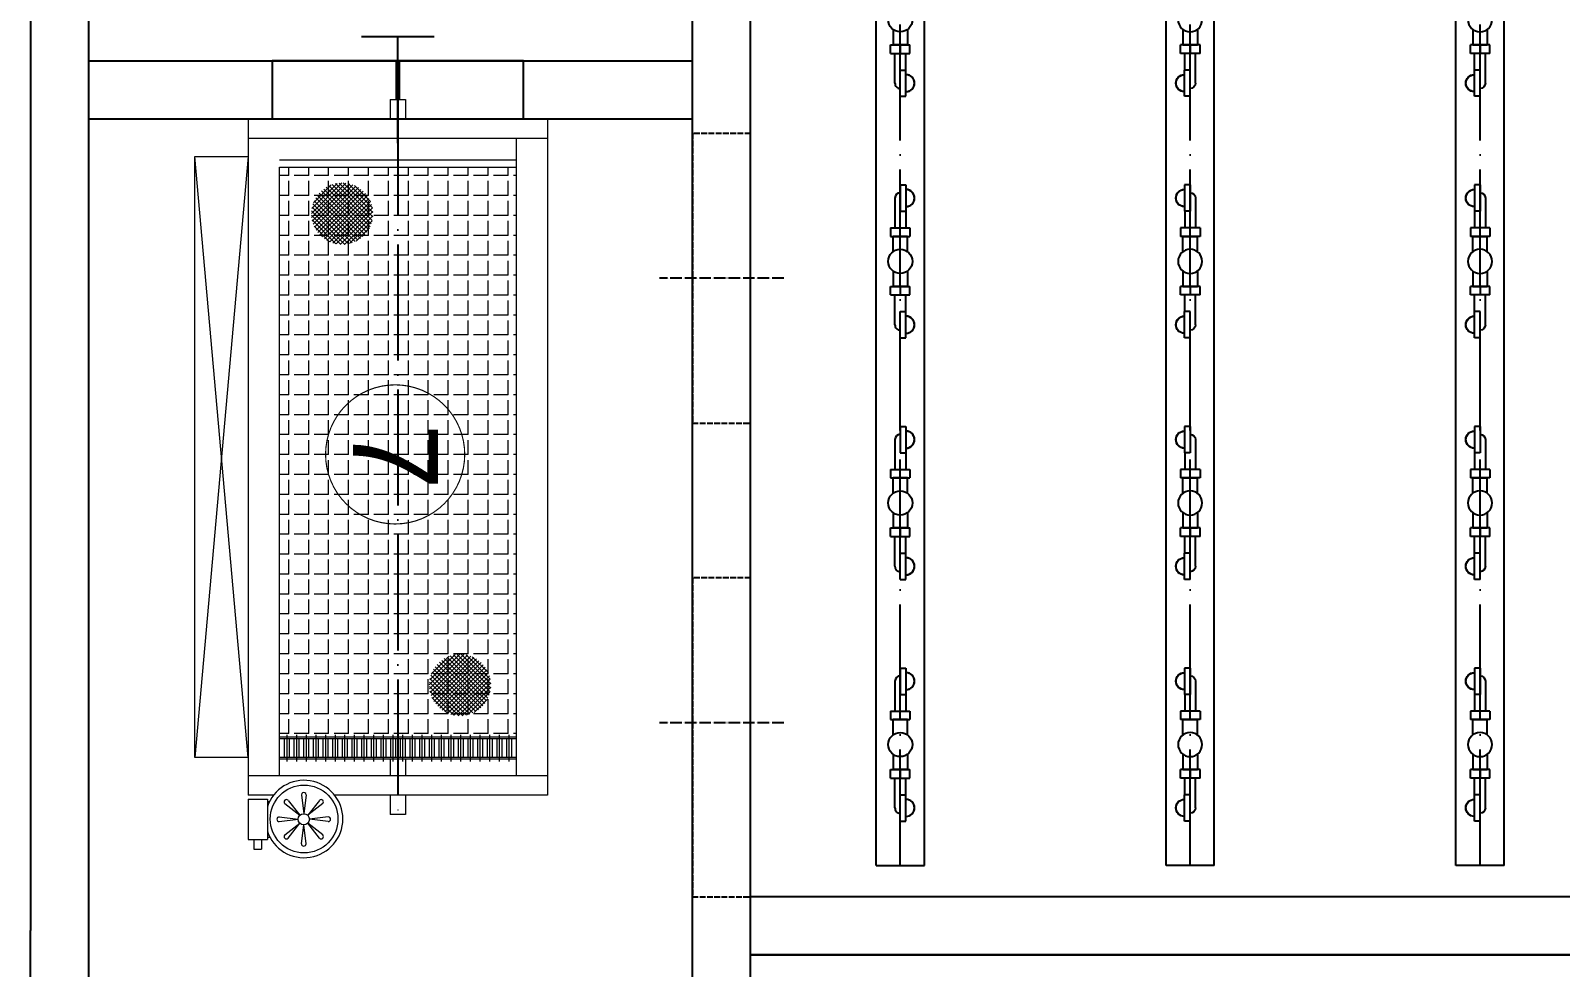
# Model space of a CAD drawing. Header units: inches. Extents: x -26985 to 86262, y -10753 to 149570.
# Drawn here: x -8569 to -5402, y 48696 to 50635 of the extents above; entities that cross this region are included whole.
import ezdxf
from ezdxf.enums import TextEntityAlignment as Align

# ---------------------------------------------------------------- set-up
doc = ezdxf.new("R2010")
doc.units = ezdxf.units.IN
doc.header["$MEASUREMENT"] = 0
doc.linetypes.add('ACAD_ISO02W100', pattern=[15, 12, -3])
doc.linetypes.add('ACAD_ISO04W100', pattern=[30, 24, -3, 0, -3])
for name, color, linetype in [('JY', 7, 'Continuous'), ('JYKC', 4, 'Continuous'), ('JYKC-YM', 4, 'Continuous')]:
    doc.layers.add(name, color=color, linetype=linetype)
doc.styles.get("Standard").update_dxf_attribs({"font": 'arial.ttf'})

# ---------------------------------------------------------------- blocks, each defined once
blk = doc.blocks.new('设备编号')
at = {"layer": 'JY', "color": 7, "linetype": 'Continuous', "lineweight": -3, "const_width": 2.4}
blk.add_lwpolyline([(-144, 0, 1), (144, 0, 1), (-144, 0, 1.732051)], format="xyb", dxfattribs=at)
at = {"layer": 'JY', "color": 7, "linetype": 'Continuous', "lineweight": -3}
blk.add_attdef('1', text='', height=176, dxfattribs=at).set_placement((4.6, 0.6), align=Align.MIDDLE)
blk = doc.blocks.new('JYS-2-200P')
at = {"layer": 'JYKC', "linetype": 'Continuous', "lineweight": 20}
h = blk.add_hatch(dxfattribs=at)
h.set_pattern_fill('ANSI37', color=136, scale=50, style=0)
h.set_pattern_definition([(45, (-2287.8734, -7297.593), (-4.4194174, 4.4194174), []), (135, (-2287.8734, -7297.593), (-4.4194174, -4.4194174), [])])
edge = h.paths.add_edge_path()
edge.add_arc((-236.3, 115.2), 63.7, 0, 360)
h = blk.add_hatch(dxfattribs=at)
h.set_pattern_fill('ANSI37', color=136, scale=50, style=0)
h.set_pattern_definition([(45, (-3263.4087, -7541.695), (-4.4194174, 4.4194174), []), (135, (-3263.4087, -7541.695), (-4.4194174, -4.4194174), [])])
edge = h.paths.add_edge_path()
edge.add_arc((-1211.8, -128.9), 63.7, 0, 360)
at = {"layer": 'JYKC', "color": 132, "linetype": 'Continuous', "lineweight": 20}
for p, q in [((-1362, 420), (-118, 420)), ((-1362, 310), (-1362, 420)), ((-118, 420), (-118, 310)), ((-40, 310), (-1440, 310)), ((-1440, 257.2), (-1440, 310)), ((-40, 310), (-40, -310)), ((-1440, -310), (-1440, 130.6)), ((-1480, -16), (-1480, 16)), ((-1440, 16), (-1480, 16)), ((0, 16), (-40, 16)), ((0, 16), (0, -16)), ((-1440, -16), (-1480, -16)), ((0, -16), (-40, -16)), ((-40, -310), (-1440, -310))]:
    blk.add_line(p, q, dxfattribs=at)
at = {"layer": 'JYKC', "color": 136, "linetype": 'Continuous', "lineweight": 20}
for p, q in [((-118, 310), (-1362, 420)), ((-1362, 310), (-118, 420)), ((-1551.7, 298), (-1551.7, 282)), ((-1531.7, 298), (-1551.7, 298)), ((-1531.7, 310), (-1531.7, 270)), ((-1447.7, 310), (-1531.7, 310)), ((-1447.7, 310), (-1447.7, 270)), ((-1400, -310), (-1400, 310)), ((-80, 310), (-80, -310)), ((-1531.7, 282), (-1551.7, 282)), ((-1447.7, 270), (-1531.7, 270)), ((-1526.7, 270), (-1526.7, 264.6)), ((-1452.7, 270), (-1452.7, 265.3)), ((-1528.9, 227.1), (-1497.9, 202.9)), ((-1522.2, 233.9), (-1497.9, 202.9)), ((-1494.5, 245.4), (-1489.7, 206.3)), ((-1484.9, 245.4), (-1489.7, 206.3)), ((-1457.2, 233.9), (-1481.5, 202.9)), ((-1450.5, 227.1), (-1481.5, 202.9)), ((-1400, 245), (-140, 245)), ((-1315, 230), (-1370, 230)), ((-1365, -245), (-1365, 245)), ((-1362, -245), (-1362, 245)), ((-1323, 235), (-1362, 235)), ((-1323, 225), (-1362, 225)), ((-1323, -245), (-1323, 245)), ((-1320, -245), (-1320, 245)), ((-1312.3, 225.7), (-1312.3, 245)), ((-1312.3, 225.7), (-1282.3, 225.7)), ((-1271.1, 225.7), (-1271.1, 245)), ((-1271.1, 225.7), (-1241.1, 225.7)), ((-1229.8, 225.7), (-1229.8, 245)), ((-1229.8, 225.7), (-1199.8, 225.7)), ((-1188.6, 225.7), (-1188.6, 245)), ((-1188.6, 225.7), (-1158.6, 225.7)), ((-1147.3, 225.7), (-1147.3, 245)), ((-1147.3, 225.7), (-1117.3, 225.7)), ((-1106.1, 225.7), (-1106.1, 245)), ((-1106.1, 225.7), (-1076.1, 225.7)), ((-1064.8, 225.7), (-1064.8, 245)), ((-1064.8, 225.7), (-1034.8, 225.7)), ((-1023.6, 225.7), (-1023.6, 245)), ((-1023.6, 225.7), (-993.6, 225.7)), ((-982.3, 225.7), (-982.3, 245)), ((-982.3, 225.7), (-952.3, 225.7)), ((-941.1, 225.7), (-941.1, 245)), ((-941.1, 225.7), (-911.1, 225.7)), ((-899.8, 225.7), (-899.8, 245)), ((-899.8, 225.7), (-869.8, 225.7)), ((-858.6, 225.7), (-858.6, 245)), ((-858.6, 225.7), (-828.6, 225.7)), ((-817.3, 225.7), (-817.3, 245)), ((-817.3, 225.7), (-787.3, 225.7)), ((-776.1, 225.7), (-776.1, 245)), ((-776.1, 225.7), (-746.1, 225.7)), ((-734.8, 225.7), (-734.8, 245)), ((-734.8, 225.7), (-704.8, 225.7)), ((-693.6, 225.7), (-693.6, 245)), ((-693.6, 225.7), (-663.6, 225.7)), ((-652.3, 225.7), (-652.3, 245)), ((-652.3, 225.7), (-622.3, 225.7)), ((-611.1, 225.7), (-611.1, 245)), ((-611.1, 225.7), (-581.1, 225.7)), ((-569.8, 225.7), (-569.8, 245)), ((-569.8, 225.7), (-539.8, 225.7)), ((-528.6, 225.7), (-528.6, 245)), ((-528.6, 225.7), (-498.6, 225.7)), ((-487.3, 225.7), (-487.3, 245)), ((-487.3, 225.7), (-457.3, 225.7)), ((-446.1, 225.7), (-446.1, 245)), ((-446.1, 225.7), (-416.1, 225.7)), ((-404.8, 225.7), (-404.8, 245)), ((-404.8, 225.7), (-374.8, 225.7)), ((-363.6, 225.7), (-363.6, 245)), ((-363.6, 225.7), (-333.6, 225.7)), ((-322.3, 225.7), (-322.3, 245)), ((-322.3, 225.7), (-292.3, 225.7)), ((-281.1, 225.7), (-281.1, 245)), ((-281.1, 225.7), (-251.1, 225.7)), ((-239.8, 225.7), (-239.8, 245)), ((-239.8, 225.7), (-209.8, 225.7)), ((-198.6, 225.7), (-198.6, 245)), ((-198.6, 225.7), (-168.6, 225.7)), ((-157.3, 225.7), (-157.3, 245)), ((-157.3, 225.7), (-140, 225.7)), ((-140, 245), (-140, -245)), ((-125, 245), (-125, -245)), ((-1540.4, 199.5), (-1501.3, 194.7)), ((-1540.4, 189.9), (-1501.3, 194.7)), ((-1439, 199.5), (-1478.1, 194.7)), ((-1439, 189.9), (-1478.1, 194.7)), ((-1315, 210), (-1370, 210)), ((-1315, 190), (-1370, 190)), ((-1323, 215), (-1362, 215)), ((-1323, 205), (-1362, 205)), ((-1323, 195), (-1362, 195)), ((-1312.3, 184.4), (-1312.3, 214.4)), ((-1271.1, 184.4), (-1271.1, 214.4)), ((-1229.8, 184.4), (-1229.8, 214.4)), ((-1188.6, 184.4), (-1188.6, 214.4)), ((-1147.3, 184.4), (-1147.3, 214.4)), ((-1106.1, 184.4), (-1106.1, 214.4)), ((-1064.8, 184.4), (-1064.8, 214.4)), ((-1023.6, 184.4), (-1023.6, 214.4)), ((-982.3, 184.4), (-982.3, 214.4)), ((-941.1, 184.4), (-941.1, 214.4)), ((-899.8, 184.4), (-899.8, 214.4)), ((-858.6, 184.4), (-858.6, 214.4)), ((-817.3, 184.4), (-817.3, 214.4)), ((-776.1, 184.4), (-776.1, 214.4)), ((-734.8, 184.4), (-734.8, 214.4)), ((-693.6, 184.4), (-693.6, 214.4)), ((-652.3, 184.4), (-652.3, 214.4)), ((-611.1, 184.4), (-611.1, 214.4)), ((-569.8, 184.4), (-569.8, 214.4)), ((-528.6, 184.4), (-528.6, 214.4)), ((-487.3, 184.4), (-487.3, 214.4)), ((-446.1, 184.4), (-446.1, 214.4)), ((-404.8, 184.4), (-404.8, 214.4)), ((-363.6, 184.4), (-363.6, 214.4)), ((-322.3, 184.4), (-322.3, 214.4)), ((-281.1, 184.4), (-281.1, 214.4)), ((-239.8, 184.4), (-239.8, 214.4)), ((-198.6, 184.4), (-198.6, 214.4)), ((-157.3, 184.4), (-157.3, 214.4)), ((-1528.9, 162.2), (-1497.9, 186.5)), ((-1522.2, 155.4), (-1497.9, 186.5)), ((-1494.5, 144), (-1489.7, 183.1)), ((-1484.9, 144), (-1489.7, 183.1)), ((-1457.2, 155.4), (-1481.5, 186.5)), ((-1450.5, 162.2), (-1481.5, 186.5)), ((-1315, 170), (-1370, 170)), ((-1323, 185), (-1362, 185)), ((-1323, 175), (-1362, 175)), ((-1323, 165), (-1362, 165)), ((-1312.3, 184.4), (-1282.3, 184.4)), ((-1312.3, 143.2), (-1312.3, 173.2)), ((-1271.1, 184.4), (-1241.1, 184.4)), ((-1271.1, 143.2), (-1271.1, 173.2)), ((-1229.8, 184.4), (-1199.8, 184.4)), ((-1229.8, 143.2), (-1229.8, 173.2)), ((-1188.6, 184.4), (-1158.6, 184.4)), ((-1188.6, 143.2), (-1188.6, 173.2)), ((-1147.3, 184.4), (-1117.3, 184.4)), ((-1147.3, 143.2), (-1147.3, 173.2)), ((-1106.1, 184.4), (-1076.1, 184.4)), ((-1106.1, 143.2), (-1106.1, 173.2)), ((-1064.8, 184.4), (-1034.8, 184.4)), ((-1064.8, 143.2), (-1064.8, 173.2)), ((-1023.6, 184.4), (-993.6, 184.4)), ((-1023.6, 143.2), (-1023.6, 173.2)), ((-982.3, 184.4), (-952.3, 184.4)), ((-982.3, 143.2), (-982.3, 173.2)), ((-941.1, 184.4), (-911.1, 184.4)), ((-941.1, 143.2), (-941.1, 173.2)), ((-899.8, 184.4), (-869.8, 184.4)), ((-899.8, 143.2), (-899.8, 173.2)), ((-858.6, 184.4), (-828.6, 184.4)), ((-858.6, 143.2), (-858.6, 173.2)), ((-817.3, 184.4), (-787.3, 184.4)), ((-817.3, 143.2), (-817.3, 173.2)), ((-776.1, 184.4), (-746.1, 184.4)), ((-776.1, 143.2), (-776.1, 173.2)), ((-734.8, 184.4), (-704.8, 184.4)), ((-734.8, 143.2), (-734.8, 173.2)), ((-693.6, 184.4), (-663.6, 184.4)), ((-693.6, 143.2), (-693.6, 173.2)), ((-652.3, 184.4), (-622.3, 184.4)), ((-652.3, 143.2), (-652.3, 173.2)), ((-611.1, 184.4), (-581.1, 184.4)), ((-611.1, 143.2), (-611.1, 173.2)), ((-569.8, 184.4), (-539.8, 184.4)), ((-569.8, 143.2), (-569.8, 173.2)), ((-528.6, 184.4), (-498.6, 184.4)), ((-528.6, 143.2), (-528.6, 173.2)), ((-487.3, 184.4), (-457.3, 184.4)), ((-487.3, 143.2), (-487.3, 173.2)), ((-446.1, 184.4), (-416.1, 184.4)), ((-446.1, 143.2), (-446.1, 173.2)), ((-404.8, 184.4), (-374.8, 184.4)), ((-404.8, 143.2), (-404.8, 173.2)), ((-363.6, 184.4), (-333.6, 184.4)), ((-363.6, 143.2), (-363.6, 173.2)), ((-322.3, 184.4), (-292.3, 184.4)), ((-322.3, 143.2), (-322.3, 173.2)), ((-281.1, 184.4), (-251.1, 184.4)), ((-281.1, 143.2), (-281.1, 173.2)), ((-239.8, 184.4), (-209.8, 184.4)), ((-239.8, 143.2), (-239.8, 173.2)), ((-198.6, 184.4), (-168.6, 184.4)), ((-198.6, 143.2), (-198.6, 173.2)), ((-157.3, 184.4), (-140, 184.4)), ((-157.3, 143.2), (-157.3, 173.2)), ((-1315, 150), (-1370, 150)), ((-1315, 130), (-1370, 130)), ((-1323, 155), (-1362, 155)), ((-1323, 145), (-1362, 145)), ((-1323, 135), (-1362, 135)), ((-1312.3, 143.2), (-1282.3, 143.2)), ((-1312.3, 101.9), (-1312.3, 131.9)), ((-1271.1, 143.2), (-1241.1, 143.2)), ((-1271.1, 101.9), (-1271.1, 131.9)), ((-1229.8, 143.2), (-1199.8, 143.2)), ((-1229.8, 101.9), (-1229.8, 131.9)), ((-1188.6, 143.2), (-1158.6, 143.2)), ((-1188.6, 101.9), (-1188.6, 131.9)), ((-1147.3, 143.2), (-1117.3, 143.2)), ((-1147.3, 101.9), (-1147.3, 131.9)), ((-1106.1, 143.2), (-1076.1, 143.2)), ((-1106.1, 101.9), (-1106.1, 131.9)), ((-1064.8, 143.2), (-1034.8, 143.2)), ((-1064.8, 101.9), (-1064.8, 131.9)), ((-1023.6, 143.2), (-993.6, 143.2)), ((-1023.6, 101.9), (-1023.6, 131.9)), ((-982.3, 143.2), (-952.3, 143.2)), ((-982.3, 101.9), (-982.3, 131.9)), ((-941.1, 143.2), (-911.1, 143.2)), ((-941.1, 101.9), (-941.1, 131.9)), ((-899.8, 143.2), (-869.8, 143.2)), ((-899.8, 101.9), (-899.8, 131.9)), ((-858.6, 143.2), (-828.6, 143.2)), ((-858.6, 101.9), (-858.6, 131.9)), ((-817.3, 143.2), (-787.3, 143.2)), ((-817.3, 101.9), (-817.3, 131.9)), ((-776.1, 143.2), (-746.1, 143.2)), ((-776.1, 101.9), (-776.1, 131.9)), ((-734.8, 143.2), (-704.8, 143.2)), ((-734.8, 101.9), (-734.8, 131.9)), ((-693.6, 143.2), (-663.6, 143.2)), ((-693.6, 101.9), (-693.6, 131.9)), ((-652.3, 143.2), (-622.3, 143.2)), ((-652.3, 101.9), (-652.3, 131.9)), ((-611.1, 143.2), (-581.1, 143.2)), ((-611.1, 101.9), (-611.1, 131.9)), ((-569.8, 143.2), (-539.8, 143.2)), ((-569.8, 101.9), (-569.8, 131.9)), ((-528.6, 143.2), (-498.6, 143.2)), ((-528.6, 101.9), (-528.6, 131.9)), ((-487.3, 143.2), (-457.3, 143.2)), ((-487.3, 101.9), (-487.3, 131.9)), ((-446.1, 143.2), (-416.1, 143.2)), ((-446.1, 101.9), (-446.1, 131.9)), ((-404.8, 143.2), (-374.8, 143.2)), ((-404.8, 101.9), (-404.8, 131.9)), ((-363.6, 143.2), (-333.6, 143.2)), ((-363.6, 101.9), (-363.6, 131.9)), ((-322.3, 143.2), (-292.3, 143.2)), ((-322.3, 101.9), (-322.3, 131.9)), ((-281.1, 143.2), (-251.1, 143.2)), ((-281.1, 101.9), (-281.1, 131.9)), ((-239.8, 143.2), (-209.8, 143.2)), ((-239.8, 101.9), (-239.8, 131.9)), ((-198.6, 143.2), (-168.6, 143.2)), ((-198.6, 101.9), (-198.6, 131.9)), ((-157.3, 143.2), (-140, 143.2)), ((-157.3, 101.9), (-157.3, 131.9)), ((-1315, 110), (-1370, 110)), ((-1323, 125), (-1362, 125)), ((-1323, 115), (-1362, 115)), ((-1323, 105), (-1362, 105)), ((-1323, 95), (-1362, 95)), ((-1312.3, 101.9), (-1282.3, 101.9)), ((-1271.1, 101.9), (-1241.1, 101.9)), ((-1229.8, 101.9), (-1199.8, 101.9)), ((-1188.6, 101.9), (-1158.6, 101.9)), ((-1147.3, 101.9), (-1117.3, 101.9)), ((-1106.1, 101.9), (-1076.1, 101.9)), ((-1064.8, 101.9), (-1034.8, 101.9)), ((-1023.6, 101.9), (-993.6, 101.9)), ((-982.3, 101.9), (-952.3, 101.9)), ((-941.1, 101.9), (-911.1, 101.9)), ((-899.8, 101.9), (-869.8, 101.9)), ((-858.6, 101.9), (-828.6, 101.9)), ((-817.3, 101.9), (-787.3, 101.9)), ((-776.1, 101.9), (-746.1, 101.9)), ((-734.8, 101.9), (-704.8, 101.9)), ((-693.6, 101.9), (-663.6, 101.9)), ((-652.3, 101.9), (-622.3, 101.9)), ((-611.1, 101.9), (-581.1, 101.9)), ((-569.8, 101.9), (-539.8, 101.9)), ((-528.6, 101.9), (-498.6, 101.9)), ((-487.3, 101.9), (-457.3, 101.9)), ((-446.1, 101.9), (-416.1, 101.9)), ((-404.8, 101.9), (-374.8, 101.9)), ((-363.6, 101.9), (-333.6, 101.9)), ((-322.3, 101.9), (-292.3, 101.9)), ((-281.1, 101.9), (-251.1, 101.9)), ((-239.8, 101.9), (-209.8, 101.9)), ((-198.6, 101.9), (-168.6, 101.9)), ((-157.3, 101.9), (-140, 101.9)), ((-1315, 90), (-1370, 90)), ((-1315, 70), (-1370, 70)), ((-1323, 85), (-1362, 85)), ((-1323, 75), (-1362, 75)), ((-1323, 65), (-1362, 65)), ((-1312.3, 60.7), (-1312.3, 90.7)), ((-1271.1, 60.7), (-1271.1, 90.7)), ((-1229.8, 60.7), (-1229.8, 90.7)), ((-1188.6, 60.7), (-1188.6, 90.7)), ((-1147.3, 60.7), (-1147.3, 90.7)), ((-1106.1, 60.7), (-1106.1, 90.7)), ((-1064.8, 60.7), (-1064.8, 90.7)), ((-1023.6, 60.7), (-1023.6, 90.7)), ((-982.3, 60.7), (-982.3, 90.7)), ((-941.1, 60.7), (-941.1, 90.7)), ((-899.8, 60.7), (-899.8, 90.7)), ((-858.6, 60.7), (-858.6, 90.7)), ((-817.3, 60.7), (-817.3, 90.7)), ((-776.1, 60.7), (-776.1, 90.7)), ((-734.8, 60.7), (-734.8, 90.7)), ((-693.6, 60.7), (-693.6, 90.7)), ((-652.3, 60.7), (-652.3, 90.7)), ((-611.1, 60.7), (-611.1, 90.7)), ((-569.8, 60.7), (-569.8, 90.7)), ((-528.6, 60.7), (-528.6, 90.7)), ((-487.3, 60.7), (-487.3, 90.7)), ((-446.1, 60.7), (-446.1, 90.7)), ((-404.8, 60.7), (-404.8, 90.7)), ((-363.6, 60.7), (-363.6, 90.7)), ((-322.3, 60.7), (-322.3, 90.7)), ((-281.1, 60.7), (-281.1, 90.7)), ((-239.8, 60.7), (-239.8, 90.7)), ((-198.6, 60.7), (-198.6, 90.7)), ((-157.3, 60.7), (-157.3, 90.7)), ((-1315, 50), (-1370, 50)), ((-1323, 55), (-1362, 55)), ((-1323, 45), (-1362, 45)), ((-1323, 35), (-1362, 35)), ((-1312.3, 60.7), (-1282.3, 60.7)), ((-1312.3, 19.4), (-1312.3, 49.4)), ((-1271.1, 60.7), (-1241.1, 60.7)), ((-1271.1, 19.4), (-1271.1, 49.4)), ((-1229.8, 60.7), (-1199.8, 60.7)), ((-1229.8, 19.4), (-1229.8, 49.4)), ((-1188.6, 60.7), (-1158.6, 60.7)), ((-1188.6, 19.4), (-1188.6, 49.4)), ((-1147.3, 60.7), (-1117.3, 60.7)), ((-1147.3, 19.4), (-1147.3, 49.4)), ((-1106.1, 60.7), (-1076.1, 60.7)), ((-1106.1, 19.4), (-1106.1, 49.4)), ((-1064.8, 60.7), (-1034.8, 60.7)), ((-1064.8, 19.4), (-1064.8, 49.4)), ((-1023.6, 60.7), (-993.6, 60.7)), ((-1023.6, 19.4), (-1023.6, 49.4)), ((-982.3, 60.7), (-952.3, 60.7)), ((-982.3, 19.4), (-982.3, 49.4)), ((-941.1, 60.7), (-911.1, 60.7)), ((-941.1, 19.4), (-941.1, 49.4)), ((-899.8, 60.7), (-869.8, 60.7)), ((-899.8, 19.4), (-899.8, 49.4)), ((-858.6, 60.7), (-828.6, 60.7)), ((-858.6, 19.4), (-858.6, 49.4)), ((-817.3, 60.7), (-787.3, 60.7)), ((-817.3, 19.4), (-817.3, 49.4)), ((-776.1, 60.7), (-746.1, 60.7)), ((-776.1, 19.4), (-776.1, 49.4)), ((-734.8, 60.7), (-704.8, 60.7)), ((-734.8, 19.4), (-734.8, 49.4)), ((-693.6, 60.7), (-663.6, 60.7)), ((-693.6, 19.4), (-693.6, 49.4)), ((-652.3, 60.7), (-622.3, 60.7)), ((-652.3, 19.4), (-652.3, 49.4)), ((-611.1, 60.7), (-581.1, 60.7)), ((-611.1, 19.4), (-611.1, 49.4)), ((-569.8, 60.7), (-539.8, 60.7)), ((-569.8, 19.4), (-569.8, 49.4)), ((-528.6, 60.7), (-498.6, 60.7)), ((-528.6, 19.4), (-528.6, 49.4)), ((-487.3, 60.7), (-457.3, 60.7)), ((-487.3, 19.4), (-487.3, 49.4)), ((-446.1, 60.7), (-416.1, 60.7)), ((-446.1, 19.4), (-446.1, 49.4)), ((-404.8, 60.7), (-374.8, 60.7)), ((-404.8, 19.4), (-404.8, 49.4)), ((-363.6, 60.7), (-333.6, 60.7)), ((-363.6, 19.4), (-363.6, 49.4)), ((-322.3, 60.7), (-292.3, 60.7)), ((-322.3, 19.4), (-322.3, 49.4)), ((-281.1, 60.7), (-251.1, 60.7)), ((-281.1, 19.4), (-281.1, 49.4)), ((-239.8, 60.7), (-209.8, 60.7)), ((-239.8, 19.4), (-239.8, 49.4)), ((-198.6, 60.7), (-168.6, 60.7)), ((-198.6, 19.4), (-198.6, 49.4)), ((-157.3, 60.7), (-140, 60.7)), ((-157.3, 19.4), (-157.3, 49.4)), ((-1365, 16), (-1400, 16)), ((-1315, 30), (-1370, 30)), ((-1315, 10), (-1370, 10)), ((-1323, 25), (-1362, 25)), ((-1323, 15), (-1362, 15)), ((-1323, 5), (-1362, 5)), ((-1312.3, 19.4), (-1282.3, 19.4)), ((-1312.3, 0), (-1312.3, 8.2)), ((-1312.3, -21.8), (-1312.3, 0)), ((-1271.1, 19.4), (-1241.1, 19.4)), ((-1271.1, 0), (-1271.1, 8.2)), ((-1271.1, -21.8), (-1271.1, 0)), ((-1229.8, 19.4), (-1199.8, 19.4)), ((-1229.8, 0), (-1229.8, 8.2)), ((-1229.8, -21.8), (-1229.8, 0)), ((-1188.6, 19.4), (-1158.6, 19.4)), ((-1188.6, 0), (-1188.6, 8.2)), ((-1188.6, -21.8), (-1188.6, 0)), ((-1147.3, 19.4), (-1117.3, 19.4)), ((-1147.3, 0), (-1147.3, 8.2)), ((-1147.3, -21.8), (-1147.3, 0)), ((-1106.1, 19.4), (-1076.1, 19.4)), ((-1106.1, 0), (-1106.1, 8.2)), ((-1106.1, -21.8), (-1106.1, 0)), ((-1064.8, 19.4), (-1034.8, 19.4)), ((-1064.8, 0), (-1064.8, 8.2)), ((-1064.8, -21.8), (-1064.8, 0)), ((-1023.6, 19.4), (-993.6, 19.4)), ((-1023.6, 0), (-1023.6, 8.2)), ((-1023.6, -21.8), (-1023.6, 0)), ((-982.3, 19.4), (-952.3, 19.4)), ((-982.3, 0), (-982.3, 8.2)), ((-982.3, -21.8), (-982.3, 0)), ((-941.1, 19.4), (-911.1, 19.4)), ((-941.1, 0), (-941.1, 8.2)), ((-941.1, -21.8), (-941.1, 0)), ((-899.8, 19.4), (-869.8, 19.4)), ((-899.8, 0), (-899.8, 8.2)), ((-899.8, -21.8), (-899.8, 0)), ((-858.6, 19.4), (-828.6, 19.4)), ((-858.6, 0), (-858.6, 8.2)), ((-858.6, -21.8), (-858.6, 0)), ((-817.3, 19.4), (-787.3, 19.4)), ((-817.3, 0), (-817.3, 8.2)), ((-817.3, -21.8), (-817.3, 0)), ((-776.1, 19.4), (-746.1, 19.4)), ((-776.1, 0), (-776.1, 8.2)), ((-776.1, -21.8), (-776.1, 0)), ((-734.8, 19.4), (-704.8, 19.4)), ((-734.8, 0), (-734.8, 8.2)), ((-734.8, -21.8), (-734.8, 0)), ((-693.6, 19.4), (-663.6, 19.4)), ((-693.6, 0), (-693.6, 8.2)), ((-693.6, -21.8), (-693.6, 0)), ((-652.3, 19.4), (-622.3, 19.4)), ((-652.3, 0), (-652.3, 8.2)), ((-652.3, -21.8), (-652.3, 0)), ((-611.1, 19.4), (-581.1, 19.4)), ((-611.1, 0), (-611.1, 8.2)), ((-611.1, -21.8), (-611.1, 0)), ((-569.8, 19.4), (-539.8, 19.4)), ((-569.8, 0), (-569.8, 8.2)), ((-569.8, -21.8), (-569.8, 0)), ((-528.6, 19.4), (-498.6, 19.4)), ((-528.6, 0), (-528.6, 8.2)), ((-528.6, -21.8), (-528.6, 0)), ((-487.3, 19.4), (-457.3, 19.4)), ((-487.3, 0), (-487.3, 8.2)), ((-487.3, -21.8), (-487.3, 0)), ((-446.1, 19.4), (-416.1, 19.4)), ((-446.1, 0), (-446.1, 8.2)), ((-446.1, -21.8), (-446.1, 0)), ((-404.8, 19.4), (-374.8, 19.4)), ((-404.8, 0), (-404.8, 8.2)), ((-404.8, -21.8), (-404.8, 0)), ((-363.6, 19.4), (-333.6, 19.4)), ((-363.6, 0), (-363.6, 8.2)), ((-363.6, -21.8), (-363.6, 0)), ((-322.3, 19.4), (-292.3, 19.4)), ((-322.3, 0), (-322.3, 8.2)), ((-322.3, -21.8), (-322.3, 0)), ((-281.1, 19.4), (-251.1, 19.4)), ((-281.1, 0), (-281.1, 8.2)), ((-281.1, -21.8), (-281.1, 0)), ((-239.8, 19.4), (-209.8, 19.4)), ((-239.8, 0), (-239.8, 8.2)), ((-239.8, -21.8), (-239.8, 0)), ((-198.6, 19.4), (-168.6, 19.4)), ((-198.6, 0), (-198.6, 8.2)), ((-198.6, -21.8), (-198.6, 0)), ((-157.3, 19.4), (-140, 19.4)), ((-157.3, 0), (-157.3, 8.2)), ((-157.3, -21.8), (-157.3, 0)), ((-1365, -16), (-1400, -16)), ((-1315, -10), (-1370, -10)), ((-1315, -30), (-1370, -30)), ((-1323, -5), (-1362, -5)), ((-1323, -15), (-1362, -15)), ((-1323, -25), (-1362, -25)), ((-1312.3, -21.8), (-1282.3, -21.8)), ((-1271.1, -21.8), (-1241.1, -21.8)), ((-1229.8, -21.8), (-1199.8, -21.8)), ((-1188.6, -21.8), (-1158.6, -21.8)), ((-1147.3, -21.8), (-1117.3, -21.8)), ((-1106.1, -21.8), (-1076.1, -21.8)), ((-1064.8, -21.8), (-1034.8, -21.8)), ((-1023.6, -21.8), (-993.6, -21.8)), ((-982.3, -21.8), (-952.3, -21.8)), ((-941.1, -21.8), (-911.1, -21.8)), ((-899.8, -21.8), (-869.8, -21.8)), ((-858.6, -21.8), (-828.6, -21.8)), ((-817.3, -21.8), (-787.3, -21.8)), ((-776.1, -21.8), (-746.1, -21.8)), ((-734.8, -21.8), (-704.8, -21.8)), ((-693.6, -21.8), (-663.6, -21.8)), ((-652.3, -21.8), (-622.3, -21.8)), ((-611.1, -21.8), (-581.1, -21.8)), ((-569.8, -21.8), (-539.8, -21.8)), ((-528.6, -21.8), (-498.6, -21.8)), ((-487.3, -21.8), (-457.3, -21.8)), ((-446.1, -21.8), (-416.1, -21.8)), ((-404.8, -21.8), (-374.8, -21.8)), ((-363.6, -21.8), (-333.6, -21.8)), ((-322.3, -21.8), (-292.3, -21.8)), ((-281.1, -21.8), (-251.1, -21.8)), ((-239.8, -21.8), (-209.8, -21.8)), ((-198.6, -21.8), (-168.6, -21.8)), ((-157.3, -21.8), (-140, -21.8)), ((-1315, -50), (-1370, -50)), ((-1323, -35), (-1362, -35)), ((-1323, -45), (-1362, -45)), ((-1323, -55), (-1362, -55)), ((-1312.3, -63.1), (-1312.3, -33.1)), ((-1312.3, -63.1), (-1282.3, -63.1)), ((-1271.1, -63.1), (-1271.1, -33.1)), ((-1271.1, -63.1), (-1241.1, -63.1)), ((-1229.8, -63.1), (-1229.8, -33.1)), ((-1229.8, -63.1), (-1199.8, -63.1)), ((-1188.6, -63.1), (-1188.6, -33.1)), ((-1188.6, -63.1), (-1158.6, -63.1)), ((-1147.3, -63.1), (-1147.3, -33.1)), ((-1147.3, -63.1), (-1117.3, -63.1)), ((-1106.1, -63.1), (-1106.1, -33.1)), ((-1106.1, -63.1), (-1076.1, -63.1)), ((-1064.8, -63.1), (-1064.8, -33.1)), ((-1064.8, -63.1), (-1034.8, -63.1)), ((-1023.6, -63.1), (-1023.6, -33.1)), ((-1023.6, -63.1), (-993.6, -63.1)), ((-982.3, -63.1), (-982.3, -33.1)), ((-982.3, -63.1), (-952.3, -63.1)), ((-941.1, -63.1), (-941.1, -33.1)), ((-941.1, -63.1), (-911.1, -63.1)), ((-899.8, -63.1), (-899.8, -33.1)), ((-899.8, -63.1), (-869.8, -63.1)), ((-858.6, -63.1), (-858.6, -33.1)), ((-858.6, -63.1), (-828.6, -63.1)), ((-817.3, -63.1), (-817.3, -33.1)), ((-817.3, -63.1), (-787.3, -63.1)), ((-776.1, -63.1), (-776.1, -33.1)), ((-776.1, -63.1), (-746.1, -63.1)), ((-734.8, -63.1), (-734.8, -33.1)), ((-734.8, -63.1), (-704.8, -63.1)), ((-693.6, -63.1), (-693.6, -33.1)), ((-693.6, -63.1), (-663.6, -63.1)), ((-652.3, -63.1), (-652.3, -33.1)), ((-652.3, -63.1), (-622.3, -63.1)), ((-611.1, -63.1), (-611.1, -33.1)), ((-611.1, -63.1), (-581.1, -63.1)), ((-569.8, -63.1), (-569.8, -33.1)), ((-569.8, -63.1), (-539.8, -63.1)), ((-528.6, -63.1), (-528.6, -33.1)), ((-528.6, -63.1), (-498.6, -63.1)), ((-487.3, -63.1), (-487.3, -33.1)), ((-487.3, -63.1), (-457.3, -63.1)), ((-446.1, -63.1), (-446.1, -33.1)), ((-446.1, -63.1), (-416.1, -63.1)), ((-404.8, -63.1), (-404.8, -33.1)), ((-404.8, -63.1), (-374.8, -63.1)), ((-363.6, -63.1), (-363.6, -33.1)), ((-363.6, -63.1), (-333.6, -63.1)), ((-322.3, -63.1), (-322.3, -33.1)), ((-322.3, -63.1), (-292.3, -63.1)), ((-281.1, -63.1), (-281.1, -33.1)), ((-281.1, -63.1), (-251.1, -63.1)), ((-239.8, -63.1), (-239.8, -33.1)), ((-239.8, -63.1), (-209.8, -63.1)), ((-198.6, -63.1), (-198.6, -33.1)), ((-198.6, -63.1), (-168.6, -63.1)), ((-157.3, -63.1), (-157.3, -33.1)), ((-157.3, -63.1), (-140, -63.1)), ((-1315, -70), (-1370, -70)), ((-1315, -90), (-1370, -90)), ((-1323, -65), (-1362, -65)), ((-1323, -75), (-1362, -75)), ((-1323, -85), (-1362, -85)), ((-1312.3, -104.3), (-1312.3, -74.3)), ((-1271.1, -104.3), (-1271.1, -74.3)), ((-1229.8, -104.3), (-1229.8, -74.3)), ((-1188.6, -104.3), (-1188.6, -74.3)), ((-1147.3, -104.3), (-1147.3, -74.3)), ((-1106.1, -104.3), (-1106.1, -74.3)), ((-1064.8, -104.3), (-1064.8, -74.3)), ((-1023.6, -104.3), (-1023.6, -74.3)), ((-982.3, -104.3), (-982.3, -74.3)), ((-941.1, -104.3), (-941.1, -74.3)), ((-899.8, -104.3), (-899.8, -74.3)), ((-858.6, -104.3), (-858.6, -74.3)), ((-817.3, -104.3), (-817.3, -74.3)), ((-776.1, -104.3), (-776.1, -74.3)), ((-734.8, -104.3), (-734.8, -74.3)), ((-693.6, -104.3), (-693.6, -74.3)), ((-652.3, -104.3), (-652.3, -74.3)), ((-611.1, -104.3), (-611.1, -74.3)), ((-569.8, -104.3), (-569.8, -74.3)), ((-528.6, -104.3), (-528.6, -74.3)), ((-487.3, -104.3), (-487.3, -74.3)), ((-446.1, -104.3), (-446.1, -74.3)), ((-404.8, -104.3), (-404.8, -74.3)), ((-363.6, -104.3), (-363.6, -74.3)), ((-322.3, -104.3), (-322.3, -74.3)), ((-281.1, -104.3), (-281.1, -74.3)), ((-239.8, -104.3), (-239.8, -74.3)), ((-198.6, -104.3), (-198.6, -74.3)), ((-157.3, -104.3), (-157.3, -74.3)), ((-1315, -110), (-1370, -110)), ((-1323, -95), (-1362, -95)), ((-1323, -105), (-1362, -105)), ((-1323, -115), (-1362, -115)), ((-1323, -125), (-1362, -125)), ((-1312.3, -104.3), (-1282.3, -104.3)), ((-1312.3, -145.6), (-1312.3, -115.6)), ((-1271.1, -104.3), (-1241.1, -104.3)), ((-1271.1, -145.6), (-1271.1, -115.6)), ((-1229.8, -104.3), (-1199.8, -104.3)), ((-1229.8, -145.6), (-1229.8, -115.6)), ((-1188.6, -104.3), (-1158.6, -104.3)), ((-1188.6, -145.6), (-1188.6, -115.6)), ((-1147.3, -104.3), (-1117.3, -104.3)), ((-1147.3, -145.6), (-1147.3, -115.6)), ((-1106.1, -104.3), (-1076.1, -104.3)), ((-1106.1, -145.6), (-1106.1, -115.6)), ((-1064.8, -104.3), (-1034.8, -104.3)), ((-1064.8, -145.6), (-1064.8, -115.6)), ((-1023.6, -104.3), (-993.6, -104.3)), ((-1023.6, -145.6), (-1023.6, -115.6)), ((-982.3, -104.3), (-952.3, -104.3)), ((-982.3, -145.6), (-982.3, -115.6)), ((-941.1, -104.3), (-911.1, -104.3)), ((-941.1, -145.6), (-941.1, -115.6)), ((-899.8, -104.3), (-869.8, -104.3)), ((-899.8, -145.6), (-899.8, -115.6)), ((-858.6, -104.3), (-828.6, -104.3)), ((-858.6, -145.6), (-858.6, -115.6)), ((-817.3, -104.3), (-787.3, -104.3)), ((-817.3, -145.6), (-817.3, -115.6)), ((-776.1, -104.3), (-746.1, -104.3)), ((-776.1, -145.6), (-776.1, -115.6)), ((-734.8, -104.3), (-704.8, -104.3)), ((-734.8, -145.6), (-734.8, -115.6)), ((-693.6, -104.3), (-663.6, -104.3)), ((-693.6, -145.6), (-693.6, -115.6)), ((-652.3, -104.3), (-622.3, -104.3)), ((-652.3, -145.6), (-652.3, -115.6)), ((-611.1, -104.3), (-581.1, -104.3)), ((-611.1, -145.6), (-611.1, -115.6)), ((-569.8, -104.3), (-539.8, -104.3)), ((-569.8, -145.6), (-569.8, -115.6)), ((-528.6, -104.3), (-498.6, -104.3)), ((-528.6, -145.6), (-528.6, -115.6)), ((-487.3, -104.3), (-457.3, -104.3)), ((-487.3, -145.6), (-487.3, -115.6)), ((-446.1, -104.3), (-416.1, -104.3)), ((-446.1, -145.6), (-446.1, -115.6)), ((-404.8, -104.3), (-374.8, -104.3)), ((-404.8, -145.6), (-404.8, -115.6)), ((-363.6, -104.3), (-333.6, -104.3)), ((-363.6, -145.6), (-363.6, -115.6)), ((-322.3, -104.3), (-292.3, -104.3)), ((-322.3, -145.6), (-322.3, -115.6)), ((-281.1, -104.3), (-251.1, -104.3)), ((-281.1, -145.6), (-281.1, -115.6)), ((-239.8, -104.3), (-209.8, -104.3)), ((-239.8, -145.6), (-239.8, -115.6)), ((-198.6, -104.3), (-168.6, -104.3)), ((-198.6, -145.6), (-198.6, -115.6)), ((-157.3, -104.3), (-140, -104.3)), ((-157.3, -145.6), (-157.3, -115.6)), ((-1315, -130), (-1370, -130)), ((-1315, -150), (-1370, -150)), ((-1323, -135), (-1362, -135)), ((-1323, -145), (-1362, -145)), ((-1323, -155), (-1362, -155)), ((-1312.3, -145.6), (-1282.3, -145.6)), ((-1312.3, -186.8), (-1312.3, -156.8)), ((-1271.1, -145.6), (-1241.1, -145.6)), ((-1271.1, -186.8), (-1271.1, -156.8)), ((-1229.8, -145.6), (-1199.8, -145.6)), ((-1229.8, -186.8), (-1229.8, -156.8)), ((-1188.6, -145.6), (-1158.6, -145.6)), ((-1188.6, -186.8), (-1188.6, -156.8)), ((-1147.3, -145.6), (-1117.3, -145.6)), ((-1147.3, -186.8), (-1147.3, -156.8)), ((-1106.1, -145.6), (-1076.1, -145.6)), ((-1106.1, -186.8), (-1106.1, -156.8)), ((-1064.8, -145.6), (-1034.8, -145.6)), ((-1064.8, -186.8), (-1064.8, -156.8)), ((-1023.6, -145.6), (-993.6, -145.6)), ((-1023.6, -186.8), (-1023.6, -156.8)), ((-982.3, -145.6), (-952.3, -145.6)), ((-982.3, -186.8), (-982.3, -156.8)), ((-941.1, -145.6), (-911.1, -145.6)), ((-941.1, -186.8), (-941.1, -156.8)), ((-899.8, -145.6), (-869.8, -145.6)), ((-899.8, -186.8), (-899.8, -156.8)), ((-858.6, -145.6), (-828.6, -145.6)), ((-858.6, -186.8), (-858.6, -156.8)), ((-817.3, -145.6), (-787.3, -145.6)), ((-817.3, -186.8), (-817.3, -156.8)), ((-776.1, -145.6), (-746.1, -145.6)), ((-776.1, -186.8), (-776.1, -156.8)), ((-734.8, -145.6), (-704.8, -145.6)), ((-734.8, -186.8), (-734.8, -156.8)), ((-693.6, -145.6), (-663.6, -145.6)), ((-693.6, -186.8), (-693.6, -156.8)), ((-652.3, -145.6), (-622.3, -145.6)), ((-652.3, -186.8), (-652.3, -156.8)), ((-611.1, -145.6), (-581.1, -145.6)), ((-611.1, -186.8), (-611.1, -156.8)), ((-569.8, -145.6), (-539.8, -145.6)), ((-569.8, -186.8), (-569.8, -156.8)), ((-528.6, -145.6), (-498.6, -145.6)), ((-528.6, -186.8), (-528.6, -156.8)), ((-487.3, -145.6), (-457.3, -145.6)), ((-487.3, -186.8), (-487.3, -156.8)), ((-446.1, -145.6), (-416.1, -145.6)), ((-446.1, -186.8), (-446.1, -156.8)), ((-404.8, -145.6), (-374.8, -145.6)), ((-404.8, -186.8), (-404.8, -156.8)), ((-363.6, -145.6), (-333.6, -145.6)), ((-363.6, -186.8), (-363.6, -156.8)), ((-322.3, -145.6), (-292.3, -145.6)), ((-322.3, -186.8), (-322.3, -156.8)), ((-281.1, -145.6), (-251.1, -145.6)), ((-281.1, -186.8), (-281.1, -156.8)), ((-239.8, -145.6), (-209.8, -145.6)), ((-239.8, -186.8), (-239.8, -156.8)), ((-198.6, -145.6), (-168.6, -145.6)), ((-198.6, -186.8), (-198.6, -156.8)), ((-157.3, -145.6), (-140, -145.6)), ((-157.3, -186.8), (-157.3, -156.8)), ((-1315, -170), (-1370, -170)), ((-1323, -165), (-1362, -165)), ((-1323, -175), (-1362, -175)), ((-1323, -185), (-1362, -185)), ((-1312.3, -186.8), (-1282.3, -186.8)), ((-1271.1, -186.8), (-1241.1, -186.8)), ((-1229.8, -186.8), (-1199.8, -186.8)), ((-1188.6, -186.8), (-1158.6, -186.8)), ((-1147.3, -186.8), (-1117.3, -186.8)), ((-1106.1, -186.8), (-1076.1, -186.8)), ((-1064.8, -186.8), (-1034.8, -186.8)), ((-1023.6, -186.8), (-993.6, -186.8)), ((-982.3, -186.8), (-952.3, -186.8)), ((-941.1, -186.8), (-911.1, -186.8)), ((-899.8, -186.8), (-869.8, -186.8)), ((-858.6, -186.8), (-828.6, -186.8)), ((-817.3, -186.8), (-787.3, -186.8)), ((-776.1, -186.8), (-746.1, -186.8)), ((-734.8, -186.8), (-704.8, -186.8)), ((-693.6, -186.8), (-663.6, -186.8)), ((-652.3, -186.8), (-622.3, -186.8)), ((-611.1, -186.8), (-581.1, -186.8)), ((-569.8, -186.8), (-539.8, -186.8)), ((-528.6, -186.8), (-498.6, -186.8)), ((-487.3, -186.8), (-457.3, -186.8)), ((-446.1, -186.8), (-416.1, -186.8)), ((-404.8, -186.8), (-374.8, -186.8)), ((-363.6, -186.8), (-333.6, -186.8)), ((-322.3, -186.8), (-292.3, -186.8)), ((-281.1, -186.8), (-251.1, -186.8)), ((-239.8, -186.8), (-209.8, -186.8)), ((-198.6, -186.8), (-168.6, -186.8)), ((-157.3, -186.8), (-140, -186.8)), ((-1315, -190), (-1370, -190)), ((-1315, -210), (-1370, -210)), ((-1323, -195), (-1362, -195)), ((-1323, -205), (-1362, -205)), ((-1323, -215), (-1362, -215)), ((-1312.3, -228.1), (-1312.3, -198.1)), ((-1271.1, -228.1), (-1271.1, -198.1)), ((-1229.8, -228.1), (-1229.8, -198.1)), ((-1188.6, -228.1), (-1188.6, -198.1)), ((-1147.3, -228.1), (-1147.3, -198.1)), ((-1106.1, -228.1), (-1106.1, -198.1)), ((-1064.8, -228.1), (-1064.8, -198.1)), ((-1023.6, -228.1), (-1023.6, -198.1)), ((-982.3, -228.1), (-982.3, -198.1)), ((-941.1, -228.1), (-941.1, -198.1)), ((-899.8, -228.1), (-899.8, -198.1)), ((-858.6, -228.1), (-858.6, -198.1)), ((-817.3, -228.1), (-817.3, -198.1)), ((-776.1, -228.1), (-776.1, -198.1)), ((-734.8, -228.1), (-734.8, -198.1)), ((-693.6, -228.1), (-693.6, -198.1)), ((-652.3, -228.1), (-652.3, -198.1)), ((-611.1, -228.1), (-611.1, -198.1)), ((-569.8, -228.1), (-569.8, -198.1)), ((-528.6, -228.1), (-528.6, -198.1)), ((-487.3, -228.1), (-487.3, -198.1)), ((-446.1, -228.1), (-446.1, -198.1)), ((-404.8, -228.1), (-404.8, -198.1)), ((-363.6, -228.1), (-363.6, -198.1)), ((-322.3, -228.1), (-322.3, -198.1)), ((-281.1, -228.1), (-281.1, -198.1)), ((-239.8, -228.1), (-239.8, -198.1)), ((-198.6, -228.1), (-198.6, -198.1)), ((-157.3, -228.1), (-157.3, -198.1)), ((-80, -245), (-1400, -245)), ((-1315, -230), (-1370, -230)), ((-1323, -225), (-1362, -225)), ((-1323, -235), (-1362, -235)), ((-1312.3, -228.1), (-1282.3, -228.1)), ((-1312.3, -245), (-1312.3, -239.3)), ((-1271.1, -228.1), (-1241.1, -228.1)), ((-1271.1, -245), (-1271.1, -239.3)), ((-1229.8, -228.1), (-1199.8, -228.1)), ((-1229.8, -245), (-1229.8, -239.3)), ((-1188.6, -228.1), (-1158.6, -228.1)), ((-1188.6, -245), (-1188.6, -239.3)), ((-1147.3, -228.1), (-1117.3, -228.1)), ((-1147.3, -245), (-1147.3, -239.3)), ((-1106.1, -228.1), (-1076.1, -228.1)), ((-1106.1, -245), (-1106.1, -239.3)), ((-1064.8, -228.1), (-1034.8, -228.1)), ((-1064.8, -245), (-1064.8, -239.3)), ((-1023.6, -228.1), (-993.6, -228.1)), ((-1023.6, -245), (-1023.6, -239.3)), ((-982.3, -228.1), (-952.3, -228.1)), ((-982.3, -245), (-982.3, -239.3)), ((-941.1, -228.1), (-911.1, -228.1)), ((-941.1, -245), (-941.1, -239.3)), ((-899.8, -228.1), (-869.8, -228.1)), ((-899.8, -245), (-899.8, -239.3)), ((-858.6, -228.1), (-828.6, -228.1)), ((-858.6, -245), (-858.6, -239.3)), ((-817.3, -228.1), (-787.3, -228.1)), ((-817.3, -245), (-817.3, -239.3)), ((-776.1, -228.1), (-746.1, -228.1)), ((-776.1, -245), (-776.1, -239.3)), ((-734.8, -228.1), (-704.8, -228.1)), ((-734.8, -245), (-734.8, -239.3)), ((-693.6, -228.1), (-663.6, -228.1)), ((-693.6, -245), (-693.6, -239.3)), ((-652.3, -228.1), (-622.3, -228.1)), ((-652.3, -245), (-652.3, -239.3)), ((-611.1, -228.1), (-581.1, -228.1)), ((-611.1, -245), (-611.1, -239.3)), ((-569.8, -228.1), (-539.8, -228.1)), ((-569.8, -245), (-569.8, -239.3)), ((-528.6, -228.1), (-498.6, -228.1)), ((-528.6, -245), (-528.6, -239.3)), ((-487.3, -228.1), (-457.3, -228.1)), ((-487.3, -245), (-487.3, -239.3)), ((-446.1, -228.1), (-416.1, -228.1)), ((-446.1, -245), (-446.1, -239.3)), ((-404.8, -228.1), (-374.8, -228.1)), ((-404.8, -245), (-404.8, -239.3)), ((-363.6, -228.1), (-333.6, -228.1)), ((-363.6, -245), (-363.6, -239.3)), ((-322.3, -228.1), (-292.3, -228.1)), ((-322.3, -245), (-322.3, -239.3)), ((-281.1, -228.1), (-251.1, -228.1)), ((-281.1, -245), (-281.1, -239.3)), ((-239.8, -228.1), (-209.8, -228.1)), ((-239.8, -245), (-239.8, -239.3)), ((-198.6, -228.1), (-168.6, -228.1)), ((-198.6, -245), (-198.6, -239.3)), ((-157.3, -228.1), (-140, -228.1)), ((-157.3, -245), (-157.3, -239.3))]:
    blk.add_line(p, q, dxfattribs=at)
at = {"layer": 'JYKC', "color": 50, "linetype": 'ACAD_ISO04W100', "ltscale": 10}
blk.add_line((0, 0), (-1480, 0), dxfattribs=at)
at = {"layer": 'JYKC', "color": 136, "linetype": 'Continuous', "lineweight": 20}
for centre, radius in [((-1489.1, 193.9), 70.1), ((-1489.7, 194.7), 11.6)]:
    blk.add_circle(centre, radius, dxfattribs=at)
for centre, radius, start, end in [((-1489.1, 193.9), 80.1, 108.1902, 71.8098), ((-1525.5, 230.5), 4.8, 45, 225), ((-1489.7, 245.4), 4.8, 0, 180), ((-1453.8, 230.5), 4.8, 315, 135), ((-1540.4, 194.7), 4.8, 90, 270), ((-1439, 194.7), 4.8, 270, 90), ((-1525.5, 158.8), 4.8, 135, 315), ((-1453.8, 158.8), 4.8, 225, 45), ((-1489.7, 144), 4.8, 180, 0)]:
    blk.add_arc(centre, radius, start, end, dxfattribs=at)
blk = doc.blocks.new('JYSP-3115-P')
at = {"layer": 'JYKC', "color": 132, "linetype": 'Continuous', "lineweight": -3}
for p, q in [((3000, 150), (3000, -50)), ((3020, 150), (3020, -50)), ((0, 100), (3000, 100)), ((0, 100), (0, 0)), ((0, 0), (3000, 0))]:
    blk.add_line(p, q, dxfattribs=at)
at = {"layer": 'JYKC', "color": 136, "linetype": 'Continuous', "ltscale": 2}
for p, q in [((180.6, 70.4), (180.6, 29.9)), ((180.6, 70.4), (198.2, 70.4)), ((198.2, 70.4), (198.2, 29.9)), ((301.8, 70.4), (301.8, 29.9)), ((319.4, 70.4), (301.8, 70.4)), ((319.4, 70.4), (319.4, 29.9)), ((680.6, 70.4), (680.6, 29.9)), ((680.6, 70.4), (698.2, 70.4)), ((698.2, 70.4), (698.2, 29.9)), ((801.8, 70.4), (801.8, 29.9)), ((819.4, 70.4), (801.8, 70.4)), ((819.4, 70.4), (819.4, 29.9)), ((1180.6, 70.4), (1180.6, 29.9)), ((1180.6, 70.4), (1198.2, 70.4)), ((1198.2, 70.4), (1198.2, 29.9)), ((1301.8, 70.4), (1301.8, 29.9)), ((1319.4, 70.4), (1301.8, 70.4)), ((1319.4, 70.4), (1319.4, 29.9)), ((1680.6, 70.4), (1680.6, 29.9)), ((1680.6, 70.4), (1698.2, 70.4)), ((1698.2, 70.4), (1698.2, 29.9)), ((1801.8, 70.4), (1801.8, 29.9)), ((1819.4, 70.4), (1801.8, 70.4)), ((1819.4, 70.4), (1819.4, 29.9)), ((2180.6, 70.4), (2180.6, 29.9)), ((2180.6, 70.4), (2198.2, 70.4)), ((2198.2, 70.4), (2198.2, 29.9)), ((2301.8, 70.4), (2301.8, 29.9)), ((2319.4, 70.4), (2301.8, 70.4)), ((2319.4, 70.4), (2319.4, 29.9)), ((2680.6, 70.4), (2680.6, 29.9)), ((2680.6, 70.4), (2698.2, 70.4)), ((2698.2, 70.4), (2698.2, 29.9)), ((2801.8, 70.4), (2801.8, 29.9)), ((2819.4, 70.4), (2801.8, 70.4)), ((2819.4, 70.4), (2819.4, 29.9)), ((118.9, 61.1), (180.6, 61.2)), ((146.1, 38.7), (180.6, 38.7)), ((198.2, 50.2), (180.6, 50.1)), ((301.8, 50.2), (319.4, 50.1)), ((381.1, 61.1), (319.4, 61.2)), ((353.9, 38.7), (319.4, 38.7)), ((618.9, 61.1), (680.6, 61.2)), ((646.1, 38.7), (680.6, 38.7)), ((698.2, 50.2), (680.6, 50.1)), ((801.8, 50.2), (819.4, 50.1)), ((881.1, 61.1), (819.4, 61.2)), ((853.9, 38.7), (819.4, 38.7)), ((1118.9, 61.1), (1180.6, 61.2)), ((1146.1, 38.7), (1180.6, 38.7)), ((1198.2, 50.2), (1180.6, 50.1)), ((1301.8, 50.2), (1319.4, 50.1)), ((1381.1, 61.1), (1319.4, 61.2)), ((1353.9, 38.7), (1319.4, 38.7)), ((1618.9, 61.1), (1680.6, 61.2)), ((1646.1, 38.7), (1680.6, 38.7)), ((1698.2, 50.2), (1680.6, 50.1)), ((1801.8, 50.2), (1819.4, 50.1)), ((1881.1, 61.1), (1819.4, 61.2)), ((1853.9, 38.7), (1819.4, 38.7)), ((2118.9, 61.1), (2180.6, 61.2)), ((2146.1, 38.7), (2180.6, 38.7)), ((2198.2, 50.2), (2180.6, 50.1)), ((2301.8, 50.2), (2319.4, 50.1)), ((2381.1, 61.1), (2319.4, 61.2)), ((2353.9, 38.7), (2319.4, 38.7)), ((2618.9, 61.1), (2680.6, 61.2)), ((2646.1, 38.7), (2680.6, 38.7)), ((2698.2, 50.2), (2680.6, 50.1)), ((2801.8, 50.2), (2819.4, 50.1)), ((2881.1, 61.1), (2819.4, 61.2)), ((2853.9, 38.7), (2819.4, 38.7)), ((180.6, 29.9), (198.2, 29.9)), ((319.4, 29.9), (301.8, 29.9)), ((680.6, 29.9), (698.2, 29.9)), ((819.4, 29.9), (801.8, 29.9)), ((1180.6, 29.9), (1198.2, 29.9)), ((1319.4, 29.9), (1301.8, 29.9)), ((1680.6, 29.9), (1698.2, 29.9)), ((1819.4, 29.9), (1801.8, 29.9)), ((2180.6, 29.9), (2198.2, 29.9)), ((2319.4, 29.9), (2301.8, 29.9)), ((2680.6, 29.9), (2698.2, 29.9)), ((2819.4, 29.9), (2801.8, 29.9))]:
    blk.add_line(p, q, dxfattribs=at)
at = {"layer": 'JYKC', "color": 136, "linetype": 'Continuous', "lineweight": -3}
for p, q in [((230, 65), (198.2, 65)), ((198.2, 35), (198.2, 65)), ((270, 65), (301.8, 65)), ((301.8, 35), (301.8, 65)), ((730, 65), (698.2, 65)), ((698.2, 35), (698.2, 65)), ((770, 65), (801.8, 65)), ((801.8, 35), (801.8, 65)), ((1230, 65), (1198.2, 65)), ((1198.2, 35), (1198.2, 65)), ((1270, 65), (1301.8, 65)), ((1301.8, 35), (1301.8, 65)), ((1730, 65), (1698.2, 65)), ((1698.2, 35), (1698.2, 65)), ((1770, 65), (1801.8, 65)), ((1801.8, 35), (1801.8, 65)), ((2230, 65), (2198.2, 65)), ((2198.2, 35), (2198.2, 65)), ((2270, 65), (2301.8, 65)), ((2301.8, 35), (2301.8, 65)), ((2730, 65), (2698.2, 65)), ((2698.2, 35), (2698.2, 65)), ((2770, 65), (2801.8, 65)), ((2801.8, 35), (2801.8, 65)), ((91.7, 50), (146.1, 50)), ((91.7, 50), (91.7, 38.2)), ((91.7, 38.2), (146.1, 38.2)), ((146.1, 50), (146.1, 38.2)), ((230, 35), (198.2, 35)), ((270, 35), (301.8, 35)), ((408.3, 50), (353.9, 50)), ((353.9, 50), (353.9, 38.2)), ((408.3, 38.2), (353.9, 38.2)), ((408.3, 50), (408.3, 38.2)), ((591.7, 50), (646.1, 50)), ((591.7, 50), (591.7, 38.2)), ((591.7, 38.2), (646.1, 38.2)), ((646.1, 50), (646.1, 38.2)), ((730, 35), (698.2, 35)), ((770, 35), (801.8, 35)), ((908.3, 50), (853.9, 50)), ((853.9, 50), (853.9, 38.2)), ((908.3, 38.2), (853.9, 38.2)), ((908.3, 50), (908.3, 38.2)), ((1091.7, 50), (1146.1, 50)), ((1091.7, 50), (1091.7, 38.2)), ((1091.7, 38.2), (1146.1, 38.2)), ((1146.1, 50), (1146.1, 38.2)), ((1230, 35), (1198.2, 35)), ((1270, 35), (1301.8, 35)), ((1408.3, 50), (1353.9, 50)), ((1353.9, 50), (1353.9, 38.2)), ((1408.3, 38.2), (1353.9, 38.2)), ((1408.3, 50), (1408.3, 38.2)), ((1591.7, 50), (1646.1, 50)), ((1591.7, 50), (1591.7, 38.2)), ((1591.7, 38.2), (1646.1, 38.2)), ((1646.1, 50), (1646.1, 38.2)), ((1730, 35), (1698.2, 35)), ((1770, 35), (1801.8, 35)), ((1908.3, 50), (1853.9, 50)), ((1853.9, 50), (1853.9, 38.2)), ((1908.3, 38.2), (1853.9, 38.2)), ((1908.3, 50), (1908.3, 38.2)), ((2091.7, 50), (2146.1, 50)), ((2091.7, 50), (2091.7, 38.2)), ((2091.7, 38.2), (2146.1, 38.2)), ((2146.1, 50), (2146.1, 38.2)), ((2230, 35), (2198.2, 35)), ((2270, 35), (2301.8, 35)), ((2408.3, 50), (2353.9, 50)), ((2353.9, 50), (2353.9, 38.2)), ((2408.3, 38.2), (2353.9, 38.2)), ((2408.3, 50), (2408.3, 38.2)), ((2591.7, 50), (2646.1, 50)), ((2591.7, 50), (2591.7, 38.2)), ((2591.7, 38.2), (2646.1, 38.2)), ((2646.1, 50), (2646.1, 38.2)), ((2730, 35), (2698.2, 35)), ((2770, 35), (2801.8, 35)), ((2908.3, 50), (2853.9, 50)), ((2853.9, 50), (2853.9, 38.2)), ((2908.3, 38.2), (2853.9, 38.2)), ((2908.3, 50), (2908.3, 38.2))]:
    blk.add_line(p, q, dxfattribs=at)
at = {"layer": 'JYKC', "color": 50, "linetype": 'ACAD_ISO04W100', "lineweight": -3, "ltscale": 10}
blk.add_line((0, 50), (3000, 50), dxfattribs=at)
at = {"layer": 'JYKC', "color": 136, "linetype": 'Continuous', "lineweight": -3}
for centre in [(250, 50), (750, 50), (1250, 50), (1750, 50), (2250, 50), (2750, 50)]:
    blk.add_circle(centre, 25, dxfattribs=at)
for centre, radius, start, end in [((118.9, 38.2), 17.8, 180.9657, 359.0343), ((118.9, 38.2), 17.5, 180, 0), ((381.1, 38.2), 17.8, 180.9657, 359.0343), ((381.1, 38.2), 17.5, 180, 0), ((618.9, 38.2), 17.8, 180.9657, 359.0343), ((618.9, 38.2), 17.5, 180, 0), ((881.1, 38.2), 17.8, 180.9657, 359.0343), ((881.1, 38.2), 17.5, 180, 0), ((1118.9, 38.2), 17.8, 180.9657, 359.0343), ((1118.9, 38.2), 17.5, 180, 0), ((1381.1, 38.2), 17.8, 180.9657, 359.0343), ((1381.1, 38.2), 17.5, 180, 0), ((1618.9, 38.2), 17.8, 180.9657, 359.0343), ((1618.9, 38.2), 17.5, 180, 0), ((1881.1, 38.2), 17.8, 180.9657, 359.0343), ((1881.1, 38.2), 17.5, 180, 0), ((2118.9, 38.2), 17.8, 180.9657, 359.0343), ((2118.9, 38.2), 17.5, 180, 0), ((2381.1, 38.2), 17.8, 180.9657, 359.0343), ((2381.1, 38.2), 17.5, 180, 0), ((2618.9, 38.2), 17.8, 180.9657, 359.0343), ((2618.9, 38.2), 17.5, 180, 0), ((2881.1, 38.2), 17.8, 180.9657, 359.0343), ((2881.1, 38.2), 17.5, 180, 0)]:
    blk.add_arc(centre, radius, start, end, dxfattribs=at)
at = {"layer": 'JYKC', "color": 136, "linetype": 'Continuous', "ltscale": 2}
for centre, start, end in [((118.9, 50), 90, 180), ((381.1, 50), 0, 90), ((618.9, 50), 90, 180), ((881.1, 50), 0, 90), ((1118.9, 50), 90, 180), ((1381.1, 50), 0, 90), ((1618.9, 50), 90, 180), ((1881.1, 50), 0, 90), ((2118.9, 50), 90, 180), ((2381.1, 50), 0, 90), ((2618.9, 50), 90, 180), ((2881.1, 50), 0, 90)]:
    blk.add_arc(centre, 11.1, start, end, dxfattribs=at)
blk = doc.blocks.new('活接头')
at = {"layer": 'JY', "color": 10, "linetype": 'Continuous', "lineweight": -3}
for p, q in [((0, 75), (0, -75)), ((-50, 25), (-50, -25)), ((50, 25), (50, -25))]:
    blk.add_line(p, q, dxfattribs=at)
blk = doc.blocks.new('2135136')
at = {"layer": 'JY', "color": 11, "lineweight": -3, "const_width": 10}
blk.add_lwpolyline([(45183.4, -7165.8), (45181.4, -7165.8), (45103.4, -7165.8)], dxfattribs=at)
at = {"layer": 'JYKC-YM', "color": 7, "linetype": 'Continuous', "lineweight": -3}
for p, q in [((46833.4, -3225.8), (46833.4, -6435.8)), ((47073.4, -6435.8), (43718.4, -6435.8)), ((47073.4, -6555.8), (43718.4, -6555.8)), ((45103.4, -7805.8), (45103.4, -6555.8)), ((45223.4, -7805.8), (45223.4, -6555.8)), ((43718.4, -7805.8), (47073.4, -7805.8)), ((45718.4, -7805.8), (47073.4, -7805.8)), ((43598.4, -7925.8), (46903.4, -7925.8)), ((50308.4, -7925.8), (46903.4, -7925.8))]:
    blk.add_line(p, q, dxfattribs=at)
at = {"layer": 'JYKC-YM', "color": 1, "linetype": 'ACAD_ISO04W100', "lineweight": -3}
for p, q in [((45553.4, -6367.1), (45553.4, -6624.5)), ((46473.4, -6367.1), (46473.4, -6624.5))]:
    blk.add_line(p, q, dxfattribs=at)
at = {"layer": 'JYKC-YM', "color": 1, "linetype": 'Continuous', "lineweight": -3}
blk.add_line((45273.4, -7165.8), (45053.4, -7165.8), dxfattribs=at)
at = {"layer": 'JYKC-YM', "color": 2, "linetype": 'Continuous', "lineweight": -3, "const_width": 5}
for points in [[(43598.4, -3225.8), (46953.4, -3225.8), (46953.4, -6435.8)], [(50308.4, -3225.8), (46953.4, -3225.8), (46953.4, -6435.8)]]:
    blk.add_lwpolyline(points, dxfattribs=at)
at = {"layer": 'JYKC-YM', "color": 6, "linetype": 'ACAD_ISO02W100', "lineweight": -3}
for points in [[(45853.4, -6435.8), (45253.4, -6435.8), (45253.4, -6555.8), (45853.4, -6555.8)], [(46833.4, -6435.8), (46173.4, -6435.8), (46173.4, -6555.8), (46833.4, -6555.8)]]:
    blk.add_lwpolyline(points, close=True, dxfattribs=at)
at = {"layer": 'JYKC-YM', "color": 6, "linetype": 'Continuous', "lineweight": -3}
blk.add_lwpolyline([(45223.4, -6905.8), (45103.4, -6905.8), (45103.4, -7425.8), (45223.4, -7425.8)], close=True, dxfattribs=at)
at = {"color": 0, "linetype": 'Continuous', "lineweight": -3, "xscale": -1}
blk.add_blockref('活接头', (45053.4, -7165.8), dxfattribs=at)
at = {"layer": 'JYKC', "color": 0, "linetype": 'Continuous', "lineweight": -3}
blk.add_blockref('设备编号', (45917.9, -7171.3), dxfattribs=at).add_auto_attribs({'1': '7'})
at = {"layer": 'JYKC-YM', "color": 2, "linetype": 'Continuous', "lineweight": -3, "xscale": -1}
for p in [(46768.4, -4975.8), (46768.4, -5575.8)]:
    blk.add_blockref('JYSP-3115-P', p, dxfattribs=at)
at = {"layer": 'JYKC-YM', "color": 2, "linetype": 'Continuous', "lineweight": -3, "rotation": 180}
blk.add_blockref('JYSP-3115-P', (46768.4, -6075.8), dxfattribs=at)
at = {"layer": 'JYKC-YM', "color": 7, "linetype": 'Continuous', "lineweight": -3, "rotation": 180}
blk.add_blockref('JYS-2-200P', (45183.4, -7165.8), dxfattribs=at)

msp = doc.modelspace()

# ---------------------------------------------------------------- block references
at = {"layer": 'JYKC', "color": 0, "linetype": 'Continuous', "lineweight": -3, "rotation": 270}
msp.add_blockref('2135136', (-642.7, 95675.3), dxfattribs=at)

doc.saveas('drawing.dxf')
